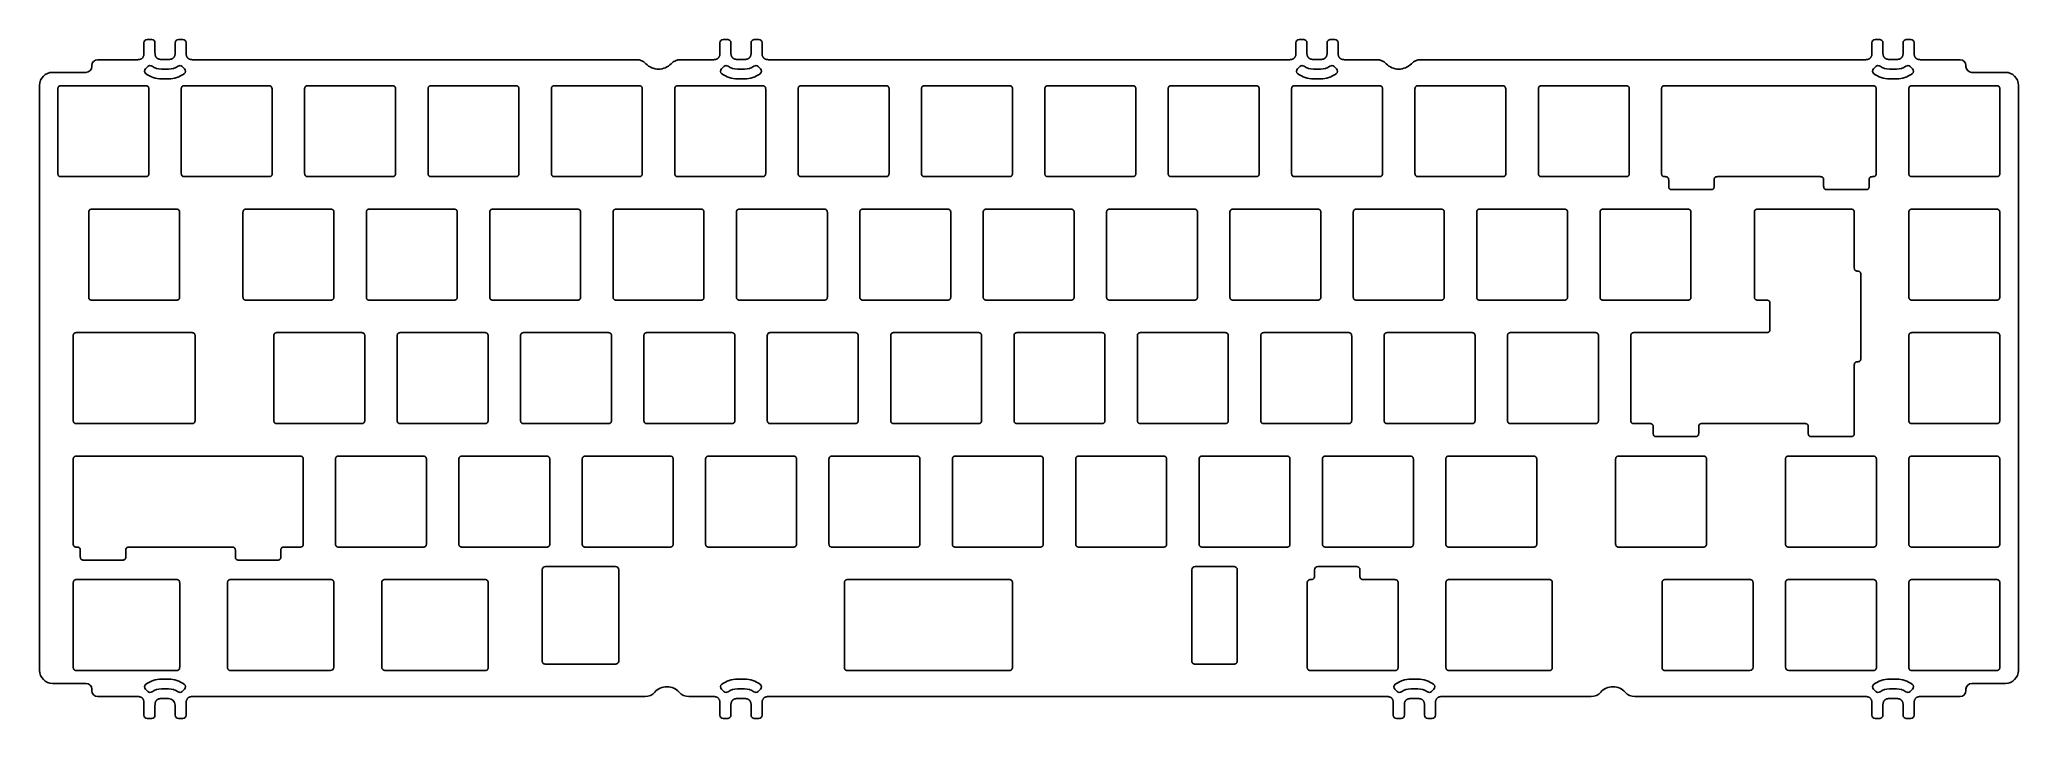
# Model space of a CAD drawing. Header units: millimetres. Extents: x -150 to 155, y -52 to 53.
import ezdxf

# ---------------------------------------------------------------- set-up
doc = ezdxf.new("R2010")
doc.units = ezdxf.units.MM
doc.layers.add('图层 01', color=12, linetype='Continuous')

msp = doc.modelspace()

# ---------------------------------------------------------------- linework, layer by layer
at = {"layer": '图层 01'}
for p, q in [((-133.8, 52.06, 163.59), (-133.8, 50.47, 163.59)), ((-132.6, 52.56, 163.59), (-133.3, 52.56, 163.59)), ((-132.1, 50.51, 163.59), (-132.1, 52.06, 163.59)), ((-129, 52.06, 163.59), (-129, 50.51, 163.59)), ((-127.8, 52.56, 163.59), (-128.5, 52.56, 163.59)), ((-127.3, 50.47, 163.59), (-127.3, 52.06, 163.59)), ((-45.1, 52.06, 163.59), (-45.1, 50.47, 163.59)), ((-43.9, 52.56, 163.59), (-44.6, 52.56, 163.59)), ((-43.4, 50.51, 163.59), (-43.4, 52.06, 163.59)), ((-40.3, 52.06, 163.59), (-40.3, 50.51, 163.59)), ((-39.1, 52.56, 163.59), (-39.8, 52.56, 163.59)), ((-38.6, 50.47, 163.59), (-38.6, 52.06, 163.59)), ((43.61, 52.06, 163.59), (43.61, 50.47, 163.59)), ((44.81, 52.56, 163.59), (44.11, 52.56, 163.59)), ((45.31, 50.51, 163.59), (45.31, 52.06, 163.59)), ((48.41, 52.06, 163.59), (48.41, 50.51, 163.59)), ((49.61, 52.56, 163.59), (48.91, 52.56, 163.59)), ((50.11, 50.47, 163.59), (50.11, 52.06, 163.59)), ((132.32, 52.06, 163.59), (132.32, 50.47, 163.59)), ((133.52, 52.56, 163.59), (132.82, 52.56, 163.59)), ((134.02, 50.51, 163.59), (134.02, 52.06, 163.59)), ((137.12, 52.06, 163.59), (137.12, 50.51, 163.59)), ((138.32, 52.56, 163.59), (137.62, 52.56, 163.59)), ((138.82, 50.47, 163.59), (138.82, 52.06, 163.59)), ((-134.8, 49.47, 163.59), (-140.93, 49.47, 163.59)), ((-130, 49.51, 163.59), (-131.1, 49.51, 163.59)), ((-57.93, 49.47, 163.59), (-126.3, 49.47, 163.59)), ((-46.1, 49.47, 163.59), (-51.16, 49.47, 163.59)), ((-41.3, 49.51, 163.59), (-42.4, 49.51, 163.59)), ((42.61, 49.47, 163.59), (-37.6, 49.47, 163.59)), ((47.41, 49.51, 163.59), (46.31, 49.51, 163.59)), ((56.07, 49.47, 163.59), (51.11, 49.47, 163.59)), ((131.32, 49.47, 163.59), (62.84, 49.47, 163.59)), ((136.12, 49.51, 163.59), (135.02, 49.51, 163.59)), ((145.91, 49.47, 163.59), (139.82, 49.47, 163.59)), ((-142.73, 47.52, 163.59), (-147.88, 47.52, 163.59)), ((-141.83, 48.57, 163.59), (-141.83, 48.42, 163.59)), ((-131.1, 48.01, 163.59), (-130, 48.01, 163.59)), ((-130, 46.51, 163.59), (-131.1, 46.51, 163.59)), ((-42.4, 48.01, 163.59), (-41.3, 48.01, 163.59)), ((-41.3, 46.51, 163.59), (-42.4, 46.51, 163.59)), ((46.31, 48.01, 163.59), (47.41, 48.01, 163.59)), ((47.41, 46.51, 163.59), (46.31, 46.51, 163.59)), ((135.02, 48.01, 163.59), (136.12, 48.01, 163.59)), ((136.12, 46.51, 163.59), (135.02, 46.51, 163.59)), ((146.81, 48.42, 163.59), (146.81, 48.57, 163.59)), ((152.88, 47.52, 163.59), (147.71, 47.52, 163.59)), ((-149.88, 45.52, 163.59), (-149.88, -44.5, 163.59)), ((-114.55, 45.47, 163.59), (-127.55, 45.47, 163.59)), ((-114.05, 31.97, 163.59), (-114.05, 44.97, 163.59)), ((-109.05, 44.97, 163.59), (-109.05, 31.97, 163.59)), ((-95.55, 45.47, 163.59), (-108.55, 45.47, 163.59)), ((75.45, 45.47, 163.59), (62.45, 45.47, 163.59)), ((75.95, 31.97, 163.59), (75.95, 44.97, 163.59)), ((80.95, 44.97, 163.59), (80.95, 31.97, 163.59)), ((94.45, 45.47, 163.59), (81.45, 45.47, 163.59)), ((154.88, -44.5, 163.59), (154.88, 45.52, 163.59)), ((-72.46, -29.03, 163.59), (-72.46, -43.03, 163.59)), ((-60.67, -43.03, 163.59), (-60.67, -29.03, 163.59)), ((27.58, -29.03, 163.59), (27.58, -43.03, 163.59)), ((34.58, -43.05, 163.59), (34.58, -29.03, 163.59)), ((46.47, -29.03, 163.59), (46.47, -30.03, 163.59)), ((53.47, -30.03, 163.59), (53.47, -29.03, 163.59)), ((-104.55, -44.03, 163.59), (-104.55, -31.03, 163.59)), ((-97.18, -31.03, 163.59), (-97.18, -44.03, 163.59)), ((114.01, -44.03, 163.59), (114.01, -31.03, 163.59)), ((119.01, -31.03, 163.59), (119.01, -44.03, 163.59)), ((-120.43, -44.53, 163.59), (-105.05, -44.53, 163.59)), ((-96.68, -44.53, 163.59), (-81.29, -44.53, 163.59)), ((100.51, -44.53, 163.59), (113.51, -44.53, 163.59)), ((119.51, -44.53, 163.59), (132.51, -44.53, 163.59)), ((-147.88, -46.5, 163.59), (-142.73, -46.5, 163.59)), ((-141.83, -47.4, 163.59), (-141.83, -47.63, 163.59)), ((-140.93, -48.53, 163.59), (-134.8, -48.53, 163.59)), ((-130, -45.84, 163.59), (-131.1, -45.84, 163.59)), ((-131.1, -47.34, 163.59), (-130, -47.34, 163.59)), ((-126.3, -48.53, 163.59), (-56.63, -48.53, 163.59)), ((-49.87, -48.53, 163.59), (-46.1, -48.53, 163.59)), ((-41.3, -45.84, 163.59), (-42.4, -45.84, 163.59)), ((-42.4, -47.34, 163.59), (-41.3, -47.34, 163.59)), ((62.41, -45.84, 163.59), (61.31, -45.84, 163.59)), ((61.31, -47.34, 163.59), (62.41, -47.34, 163.59)), ((66.11, -48.53, 163.59), (89.06, -48.53, 163.59)), ((95.82, -48.53, 163.59), (131.32, -48.53, 163.59)), ((136.12, -45.84, 163.59), (135.02, -45.84, 163.59)), ((135.02, -47.34, 163.59), (136.12, -47.34, 163.59)), ((139.82, -48.53, 163.59), (145.91, -48.53, 163.59)), ((146.81, -47.63, 163.59), (146.81, -47.4, 163.59)), ((147.71, -46.5, 163.59), (152.88, -46.5, 163.59)), ((-133.8, -49.53, 163.59), (-133.8, -51.39, 163.59)), ((-132.1, -51.39, 163.59), (-132.1, -49.84, 163.59)), ((-131.1, -48.84, 163.59), (-130, -48.84, 163.59)), ((-129, -49.84, 163.59), (-129, -51.39, 163.59)), ((-127.3, -51.39, 163.59), (-127.3, -49.53, 163.59)), ((-45.1, -49.53, 163.59), (-45.1, -51.39, 163.59)), ((-43.4, -51.39, 163.59), (-43.4, -49.84, 163.59)), ((-42.4, -48.84, 163.59), (-41.3, -48.84, 163.59)), ((-40.3, -49.84, 163.59), (-40.3, -51.39, 163.59)), ((-38.6, -51.39, 163.59), (-38.6, -49.53, 163.59)), ((58.61, -49.53, 163.59), (58.61, -51.39, 163.59)), ((60.31, -51.39, 163.59), (60.31, -49.84, 163.59)), ((61.31, -48.84, 163.59), (62.41, -48.84, 163.59)), ((63.41, -49.84, 163.59), (63.41, -51.39, 163.59)), ((65.11, -51.39, 163.59), (65.11, -49.53, 163.59)), ((132.32, -49.53, 163.59), (132.32, -51.39, 163.59)), ((134.02, -51.39, 163.59), (134.02, -49.84, 163.59)), ((135.02, -48.84, 163.59), (136.12, -48.84, 163.59)), ((137.12, -49.84, 163.59), (137.12, -51.39, 163.59)), ((138.82, -51.39, 163.59), (138.82, -49.53, 163.59)), ((-133.3, -51.89, 163.59), (-132.6, -51.89, 163.59)), ((-128.5, -51.89, 163.59), (-127.8, -51.89, 163.59)), ((-44.6, -51.89, 163.59), (-43.9, -51.89, 163.59)), ((-39.8, -51.89, 163.59), (-39.1, -51.89, 163.59)), ((59.11, -51.89, 163.59), (59.81, -51.89, 163.59)), ((63.91, -51.89, 163.59), (64.61, -51.89, 163.59)), ((132.82, -51.89, 163.59), (133.52, -51.89, 163.59)), ((137.62, -51.89, 163.59), (138.32, -51.89, 163.59))]:
    msp.add_line(p, q, dxfattribs=at)
at = {"layer": '图层 01', "elevation": 163.59, "flags": 128}
for points in [[(-133.55, 48.06), (-133.19, 48.42)], [(-127.91, 48.42), (-127.55, 48.06)], [(-44.85, 48.06), (-44.49, 48.42)], [(43.86, 48.06), (44.22, 48.42)], [(-61.17, -28.53), (-71.96, -28.53)], [(46.97, -28.53), (52.97, -28.53)], [(-44.85, -47.39), (-44.49, -47.75)], [(138.22, -47.75), (138.57, -47.39)]]:
    msp.add_lwpolyline(points, dxfattribs=at)
at = {"layer": '图层 01', "elevation": 163.59}
for points in [[(-39.21, 48.42), (-38.85, 48.06)], [(49.5, 48.42), (49.86, 48.06)], [(132.57, 48.06), (132.93, 48.42)], [(138.22, 48.42), (138.57, 48.06)], [(34.08, -28.53), (28.08, -28.53)], [(-133.55, -47.39), (-133.19, -47.75)], [(-127.91, -47.75), (-127.55, -47.39)], [(-39.21, -47.75), (-38.85, -47.39)], [(58.86, -47.39), (59.22, -47.75)], [(64.5, -47.75), (64.86, -47.39)], [(132.57, -47.39), (132.93, -47.75)]]:
    msp.add_lwpolyline(points, dxfattribs=at)
at = {"layer": '图层 01', "flags": 128}
msp.add_lwpolyline([(57.61, -48.53), (-37.6, -48.53)], dxfattribs=at)
at = {"layer": '图层 01'}
for centre, radius, start, end in [((-133.3, 52.06, 163.59), 0.5, 90, 180.0001), ((-132.6, 52.06, 163.59), 0.5, 0, 90), ((-128.5, 52.06, 163.59), 0.5, 90, 180), ((-127.8, 52.06, 163.59), 0.5, 0.0001, 90), ((-44.6, 52.06, 163.59), 0.5, 90, 180.0001), ((-43.9, 52.06, 163.59), 0.5, 0, 90), ((-39.8, 52.06, 163.59), 0.5, 90, 180), ((-39.1, 52.06, 163.59), 0.5, 0.0001, 90), ((44.11, 52.06, 163.59), 0.5, 90, 180.0001), ((44.81, 52.06, 163.59), 0.5, 0, 90), ((48.91, 52.06, 163.59), 0.5, 90, 180), ((49.61, 52.06, 163.59), 0.5, 0.0001, 90), ((132.82, 52.06, 163.59), 0.5, 90, 180.0001), ((133.52, 52.06, 163.59), 0.5, 0, 90), ((137.62, 52.06, 163.59), 0.5, 90, 180), ((138.32, 52.06, 163.59), 0.5, 0.0001, 90), ((-140.93, 48.57, 163.59), 0.9, 90, 180), ((-57.93, 47.47, 163.59), 2, 43.685, 90), ((-54.55, 50.7, 163.59), 2.68, 223.685, 270), ((-54.55, 50.7, 163.59), 2.68, 270, 316.315), ((-51.16, 47.47, 163.59), 2, 90, 136.315), ((56.07, 47.47, 163.59), 2, 43.685, 90), ((59.45, 50.7, 163.59), 2.68, 223.685, 270), ((59.45, 50.7, 163.59), 2.68, 270, 316.315), ((62.84, 47.47, 163.59), 2, 90, 136.315), ((145.91, 48.57, 163.59), 0.9, 0, 90), ((-147.88, 45.52, 163.59), 2, 90, 180), ((-142.73, 48.42, 163.59), 0.9, 270, 0), ((-133.2, 47.71, 163.59), 0.5, 135, 233.2132), ((-131.1, 50.51, 163.59), 4, 233.2132, 270), ((-132.84, 48.06, 163.59), 0.5, 54.5941, 135), ((-131.1, 50.51, 163.59), 2.5, 234.5941, 270), ((-130, 50.51, 163.59), 2.5, 270, 305.4059), ((-130, 50.51, 163.59), 4, 270, 306.7868), ((-128.26, 48.06, 163.59), 0.5, 45, 125.4059), ((-127.91, 47.71, 163.59), 0.5, 306.7868, 45), ((-44.5, 47.71, 163.59), 0.5, 135, 233.2132), ((-42.4, 50.51, 163.59), 4, 233.2132, 270), ((-44.14, 48.06, 163.59), 0.5, 54.5941, 135), ((-42.4, 50.51, 163.59), 2.5, 234.5941, 270), ((-41.3, 50.51, 163.59), 2.5, 270, 305.4059), ((-41.3, 50.51, 163.59), 4, 270, 306.7868), ((-39.56, 48.06, 163.59), 0.5, 45, 125.4059), ((-39.21, 47.71, 163.59), 0.5, 306.7868, 45), ((44.21, 47.71, 163.59), 0.5, 135, 233.2132), ((46.31, 50.51, 163.59), 4, 233.2132, 270), ((44.57, 48.06, 163.59), 0.5, 54.5941, 135), ((46.31, 50.51, 163.59), 2.5, 234.5941, 270), ((47.41, 50.51, 163.59), 2.5, 270, 305.4059), ((47.41, 50.51, 163.59), 4, 270, 306.7868), ((49.15, 48.06, 163.59), 0.5, 45, 125.4059), ((49.51, 47.71, 163.59), 0.5, 306.7868, 45), ((132.93, 47.71, 163.59), 0.5, 135, 233.2132), ((135.02, 50.51, 163.59), 4, 233.2132, 270), ((133.29, 48.06, 163.59), 0.5, 54.5941, 135), ((135.02, 50.51, 163.59), 2.5, 234.5941, 270), ((136.12, 50.51, 163.59), 2.5, 270, 305.4059), ((136.12, 50.51, 163.59), 4, 270, 306.7868), ((137.86, 48.06, 163.59), 0.5, 45, 125.4059), ((138.22, 47.71, 163.59), 0.5, 306.7868, 45), ((147.71, 48.42, 163.59), 0.9, 180, 270), ((152.88, 45.52, 163.59), 2, 0, 90), ((-114.55, 44.97, 163.59), 0.5, 0, 90), ((-108.55, 44.97, 163.59), 0.5, 90, 180), ((75.45, 44.97, 163.59), 0.5, 0, 90), ((81.45, 44.97, 163.59), 0.5, 90, 180), ((-71.96, -29.03, 163.59), 0.5, 90, 180), ((-61.17, -29.03, 163.59), 0.5, 359.9999, 90), ((28.08, -29.03, 163.59), 0.5, 90, 180), ((34.08, -29.03, 163.59), 0.5, 359.9993, 90), ((46.97, -29.03, 163.59), 0.5, 90, 180.0007), ((52.97, -29.03, 163.59), 0.5, 359.9985, 90), ((-147.88, -44.5, 163.59), 2, 180, 270), ((-105.05, -44.03, 163.59), 0.5, 270, 0), ((-96.68, -44.03, 163.59), 0.5, 180, 270), ((113.51, -44.03, 163.59), 0.5, 270, 0), ((119.51, -44.03, 163.59), 0.5, 180, 270), ((152.88, -44.5, 163.59), 2, 270, 0), ((-142.73, -47.4, 163.59), 0.9, 0, 90), ((-140.93, -47.63, 163.59), 0.9, 180, 270), ((-133.2, -47.04, 163.59), 0.5, 126.7868, 225), ((-131.1, -49.84, 163.59), 4, 90, 126.7868), ((-132.84, -47.39, 163.59), 0.5, 225, 305.4059), ((-131.1, -49.84, 163.59), 2.5, 90, 125.4059), ((-130, -49.84, 163.59), 4, 53.2132, 90), ((-130, -49.84, 163.59), 2.5, 54.5941, 90), ((-128.26, -47.39, 163.59), 0.5, 234.5941, 315), ((-127.91, -47.04, 163.59), 0.5, 315, 53.2132), ((-56.63, -46.53, 163.59), 2, 270, 318.3984), ((-53.25, -49.53, 163.59), 2.52, 90, 138.3984), ((-53.25, -49.53, 163.59), 2.52, 41.6016, 90), ((-49.87, -46.53, 163.59), 2, 221.6016, 270), ((-44.5, -47.04, 163.59), 0.5, 126.7868, 225), ((-42.4, -49.84, 163.59), 4, 90, 126.7868), ((-44.14, -47.39, 163.59), 0.5, 225, 305.4059), ((-42.4, -49.84, 163.59), 2.5, 90, 125.4059), ((-41.3, -49.84, 163.59), 4, 53.2132, 90), ((-41.3, -49.84, 163.59), 2.5, 54.5941, 90), ((-39.56, -47.39, 163.59), 0.5, 234.5941, 315), ((-39.21, -47.04, 163.59), 0.5, 315, 53.2132), ((59.21, -47.04, 163.59), 0.5, 126.7868, 225), ((61.31, -49.84, 163.59), 4, 90, 126.7868), ((59.57, -47.39, 163.59), 0.5, 225, 305.4059), ((61.31, -49.84, 163.59), 2.5, 90, 125.4059), ((62.41, -49.84, 163.59), 4, 53.2132, 90), ((62.41, -49.84, 163.59), 2.5, 54.5941, 90), ((64.15, -47.39, 163.59), 0.5, 234.5941, 315), ((64.51, -47.04, 163.59), 0.5, 315, 53.2132), ((89.06, -46.53, 163.59), 2, 270, 318.3984), ((92.44, -49.53, 163.59), 2.52, 90, 138.3984), ((92.44, -49.53, 163.59), 2.52, 41.6016, 90), ((95.82, -46.53, 163.59), 2, 221.6016, 270), ((132.93, -47.04, 163.59), 0.5, 126.7868, 225), ((135.02, -49.84, 163.59), 4, 90, 126.7868), ((133.29, -47.39, 163.59), 0.5, 225, 305.4059), ((135.02, -49.84, 163.59), 2.5, 90, 125.4059), ((136.12, -49.84, 163.59), 4, 53.2132, 90), ((136.12, -49.84, 163.59), 2.5, 54.5941, 90), ((137.86, -47.39, 163.59), 0.5, 234.5941, 315), ((138.22, -47.04, 163.59), 0.5, 315, 53.2132), ((145.91, -47.63, 163.59), 0.9, 270, 0), ((147.71, -47.4, 163.59), 0.9, 90, 180), ((-133.3, -51.39, 163.59), 0.5, 180, 270), ((-132.6, -51.39, 163.59), 0.5, 270, 0), ((-130, -49.84, 163.59), 1, 0, 90), ((-128.5, -51.39, 163.59), 0.5, 180, 270), ((-127.8, -51.39, 163.59), 0.5, 270, 0), ((-44.6, -51.39, 163.59), 0.5, 180, 270), ((-43.9, -51.39, 163.59), 0.5, 270, 0), ((-39.8, -51.39, 163.59), 0.5, 180, 270), ((-39.1, -51.39, 163.59), 0.5, 270, 0), ((59.11, -51.39, 163.59), 0.5, 180, 270), ((59.81, -51.39, 163.59), 0.5, 270, 0), ((63.91, -51.39, 163.59), 0.5, 180, 270), ((64.61, -51.39, 163.59), 0.5, 270, 0), ((132.82, -51.39, 163.59), 0.5, 180, 270), ((133.52, -51.39, 163.59), 0.5, 270, 0), ((137.62, -51.39, 163.59), 0.5, 180, 270), ((138.32, -51.39, 163.59), 0.5, 270, 0)]:
    msp.add_arc(centre, radius, start, end, dxfattribs=at)
for points in [[(-133.8, 50.47), (-133.8, 49.47), (-134.8, 49.47)], [(-131.1, 49.51), (-132.1, 49.51), (-132.1, 50.51)], [(-129, 50.51), (-129, 49.51), (-130, 49.51)], [(-126.3, 49.47), (-127.3, 49.47), (-127.3, 50.47)], [(-45.1, 50.47), (-45.1, 49.47), (-46.1, 49.47)], [(-42.4, 49.51), (-43.4, 49.51), (-43.4, 50.51)], [(-40.3, 50.51), (-40.3, 49.51), (-41.3, 49.51)], [(-37.6, 49.47), (-38.6, 49.47), (-38.6, 50.47)], [(43.61, 50.47), (43.61, 49.47), (42.61, 49.47)], [(46.31, 49.51), (45.31, 49.51), (45.31, 50.51)], [(48.41, 50.51), (48.41, 49.51), (47.41, 49.51)], [(51.11, 49.47), (50.11, 49.47), (50.11, 50.47)], [(132.32, 50.47), (132.32, 49.47), (131.32, 49.47)], [(135.02, 49.51), (134.02, 49.51), (134.02, 50.51)], [(137.12, 50.51), (137.12, 49.51), (136.12, 49.51)], [(139.82, 49.47), (138.82, 49.47), (138.82, 50.47)], [(-146.55, 45.47), (-147.05, 45.47), (-147.05, 44.97)], [(-147.05, 44.97), (-147.05, 38.47), (-147.05, 31.97)], [(-133.55, 45.47), (-140.05, 45.47), (-146.55, 45.47)], [(-133.05, 44.97), (-133.05, 45.47), (-133.55, 45.47)], [(-133.05, 31.97), (-133.05, 38.47), (-133.05, 44.97)], [(-127.55, 45.47), (-128.05, 45.47), (-128.05, 44.97)], [(-128.05, 44.97), (-128.05, 38.47), (-128.05, 31.97)], [(-95.05, 44.97), (-95.05, 45.47), (-95.55, 45.47)], [(-95.05, 31.97), (-95.05, 38.47), (-95.05, 44.97)], [(-89.55, 45.47), (-90.05, 45.47), (-90.05, 44.97)], [(-90.05, 44.97), (-90.05, 38.47), (-90.05, 31.97)], [(-76.55, 45.47), (-83.05, 45.47), (-89.55, 45.47)], [(-76.05, 44.97), (-76.05, 45.47), (-76.55, 45.47)], [(-76.05, 31.97), (-76.05, 38.47), (-76.05, 44.97)], [(-70.55, 45.47), (-71.05, 45.47), (-71.05, 44.97)], [(-71.05, 44.97), (-71.05, 38.47), (-71.05, 31.97)], [(-57.55, 45.47), (-64.05, 45.47), (-70.55, 45.47)], [(-57.05, 44.97), (-57.05, 45.47), (-57.55, 45.47)], [(-57.05, 31.97), (-57.05, 38.47), (-57.05, 44.97)], [(-51.55, 45.47), (-52.05, 45.47), (-52.05, 44.97)], [(-52.05, 44.97), (-52.05, 38.47), (-52.05, 31.97)], [(-38.55, 45.47), (-45.05, 45.47), (-51.55, 45.47)], [(-38.05, 44.97), (-38.05, 45.47), (-38.55, 45.47)], [(-38.05, 31.97), (-38.05, 38.47), (-38.05, 44.97)], [(-32.55, 45.47), (-33.05, 45.47), (-33.05, 44.97)], [(-33.05, 44.97), (-33.05, 38.47), (-33.05, 31.97)], [(-19.55, 45.47), (-26.05, 45.47), (-32.55, 45.47)], [(-19.05, 44.97), (-19.05, 45.47), (-19.55, 45.47)], [(-19.05, 31.97), (-19.05, 38.47), (-19.05, 44.97)], [(-13.55, 45.47), (-14.05, 45.47), (-14.05, 44.97)], [(-14.05, 44.97), (-14.05, 38.47), (-14.05, 31.97)], [(-0.55, 45.47), (-7.05, 45.47), (-13.55, 45.47)], [(-0.05, 44.97), (-0.05, 45.47), (-0.55, 45.47)], [(-0.05, 31.97), (-0.05, 38.47), (-0.05, 44.97)], [(5.45, 45.47), (4.95, 45.47), (4.95, 44.97)], [(4.95, 44.97), (4.95, 38.47), (4.95, 31.97)], [(18.45, 45.47), (11.95, 45.47), (5.45, 45.47)], [(18.95, 44.97), (18.95, 45.47), (18.45, 45.47)], [(18.95, 31.97), (18.95, 38.47), (18.95, 44.97)], [(24.45, 45.47), (23.95, 45.47), (23.95, 44.97)], [(23.95, 44.97), (23.95, 38.47), (23.95, 31.97)], [(37.45, 45.47), (30.95, 45.47), (24.45, 45.47)], [(37.95, 44.97), (37.95, 45.47), (37.45, 45.47)], [(37.95, 31.97), (37.95, 38.47), (37.95, 44.97)], [(43.45, 45.47), (42.95, 45.47), (42.95, 44.97)], [(42.95, 44.97), (42.95, 38.47), (42.95, 31.97)], [(56.45, 45.47), (49.95, 45.47), (43.45, 45.47)], [(56.95, 44.97), (56.95, 45.47), (56.45, 45.47)], [(56.95, 31.97), (56.95, 38.47), (56.95, 44.97)], [(62.45, 45.47), (61.95, 45.47), (61.95, 44.97)], [(61.95, 44.97), (61.95, 38.47), (61.95, 31.97)], [(94.95, 44.97), (94.95, 45.47), (94.45, 45.47)], [(94.95, 31.97), (94.95, 38.47), (94.95, 44.97)], [(100.43, 45.47), (99.93, 45.47), (99.93, 44.97)], [(99.93, 44.97), (99.93, 38.47), (99.93, 31.97)], [(132.48, 45.47), (116.45, 45.47), (100.43, 45.47)], [(132.98, 44.97), (132.98, 45.47), (132.48, 45.47)], [(132.98, 31.97), (132.98, 38.47), (132.98, 44.97)], [(138.51, 45.47), (138.01, 45.47), (138.01, 44.97)], [(138.01, 44.97), (138.01, 38.47), (138.01, 31.97)], [(151.51, 45.47), (145.01, 45.47), (138.51, 45.47)], [(152.01, 44.97), (152.01, 45.47), (151.51, 45.47)], [(152.01, 31.97), (152.01, 38.47), (152.01, 44.97)], [(-147.05, 31.97), (-147.05, 31.47), (-146.55, 31.47)], [(-146.55, 31.47), (-140.05, 31.47), (-133.55, 31.47)], [(-133.55, 31.47), (-133.05, 31.47), (-133.05, 31.97)], [(-128.05, 31.97), (-128.05, 31.47), (-127.55, 31.47)], [(-127.55, 31.47), (-121.05, 31.47), (-114.55, 31.47)], [(-114.55, 31.47), (-114.05, 31.47), (-114.05, 31.97)], [(-109.05, 31.97), (-109.05, 31.47), (-108.55, 31.47)], [(-108.55, 31.47), (-102.05, 31.47), (-95.55, 31.47)], [(-95.55, 31.47), (-95.05, 31.47), (-95.05, 31.97)], [(-90.05, 31.97), (-90.05, 31.47), (-89.55, 31.47)], [(-89.55, 31.47), (-83.05, 31.47), (-76.55, 31.47)], [(-76.55, 31.47), (-76.05, 31.47), (-76.05, 31.97)], [(-71.05, 31.97), (-71.05, 31.47), (-70.55, 31.47)], [(-70.55, 31.47), (-64.05, 31.47), (-57.55, 31.47)], [(-57.55, 31.47), (-57.05, 31.47), (-57.05, 31.97)], [(-52.05, 31.97), (-52.05, 31.47), (-51.55, 31.47)], [(-51.55, 31.47), (-45.05, 31.47), (-38.55, 31.47)], [(-38.55, 31.47), (-38.05, 31.47), (-38.05, 31.97)], [(-33.05, 31.97), (-33.05, 31.47), (-32.55, 31.47)], [(-32.55, 31.47), (-26.05, 31.47), (-19.55, 31.47)], [(-19.55, 31.47), (-19.05, 31.47), (-19.05, 31.97)], [(-14.05, 31.97), (-14.05, 31.47), (-13.55, 31.47)], [(-13.55, 31.47), (-7.05, 31.47), (-0.55, 31.47)], [(-0.55, 31.47), (-0.05, 31.47), (-0.05, 31.97)], [(4.95, 31.97), (4.95, 31.47), (5.45, 31.47)], [(5.45, 31.47), (11.95, 31.47), (18.45, 31.47)], [(18.45, 31.47), (18.95, 31.47), (18.95, 31.97)], [(23.95, 31.97), (23.95, 31.47), (24.45, 31.47)], [(24.45, 31.47), (30.95, 31.47), (37.45, 31.47)], [(37.45, 31.47), (37.95, 31.47), (37.95, 31.97)], [(42.95, 31.97), (42.95, 31.47), (43.45, 31.47)], [(43.45, 31.47), (49.95, 31.47), (56.45, 31.47)], [(56.45, 31.47), (56.95, 31.47), (56.95, 31.97)], [(61.95, 31.97), (61.95, 31.47), (62.45, 31.47)], [(62.45, 31.47), (68.95, 31.47), (75.45, 31.47)], [(75.45, 31.47), (75.95, 31.47), (75.95, 31.97)], [(80.95, 31.97), (80.95, 31.47), (81.45, 31.47)], [(81.45, 31.47), (87.95, 31.47), (94.45, 31.47)], [(94.45, 31.47), (94.95, 31.47), (94.95, 31.97)], [(99.93, 31.97), (99.93, 31.47), (100.43, 31.47)], [(100.43, 31.47), (100.47, 31.47), (100.52, 31.47)], [(100.52, 31.47), (101.02, 31.47), (101.02, 30.97)], [(101.02, 30.97), (101.02, 30.47), (101.02, 29.97)], [(108.02, 30.97), (108.02, 31.47), (108.52, 31.47)], [(108.02, 29.97), (108.02, 30.47), (108.02, 30.97)], [(108.52, 31.47), (116.45, 31.47), (124.39, 31.47)], [(124.39, 31.47), (124.89, 31.47), (124.89, 30.97)], [(124.89, 30.97), (124.89, 30.47), (124.89, 29.97)], [(131.89, 30.97), (131.89, 31.47), (132.39, 31.47)], [(131.89, 29.97), (131.89, 30.47), (131.89, 30.97)], [(132.39, 31.47), (132.43, 31.47), (132.48, 31.47)], [(132.48, 31.47), (132.98, 31.47), (132.98, 31.97)], [(138.01, 31.97), (138.01, 31.47), (138.51, 31.47)], [(138.51, 31.47), (145.01, 31.47), (151.51, 31.47)], [(151.51, 31.47), (152.01, 31.47), (152.01, 31.97)], [(101.02, 29.97), (101.02, 29.47), (101.52, 29.47)], [(101.52, 29.47), (104.52, 29.47), (107.52, 29.47)], [(107.52, 29.47), (108.02, 29.47), (108.02, 29.97)], [(124.89, 29.97), (124.89, 29.47), (125.39, 29.47)], [(125.39, 29.47), (128.39, 29.47), (131.39, 29.47)], [(131.39, 29.47), (131.89, 29.47), (131.89, 29.97)], [(-141.81, 26.47), (-142.31, 26.47), (-142.31, 25.97)], [(-142.31, 25.97), (-142.31, 19.47), (-142.31, 12.97)], [(-128.81, 26.47), (-135.31, 26.47), (-141.81, 26.47)], [(-128.31, 25.97), (-128.31, 26.47), (-128.81, 26.47)], [(-128.31, 12.97), (-128.31, 19.47), (-128.31, 25.97)], [(-118.05, 26.47), (-118.55, 26.47), (-118.55, 25.97)], [(-118.55, 25.97), (-118.55, 19.47), (-118.55, 12.97)], [(-105.05, 26.47), (-111.55, 26.47), (-118.05, 26.47)], [(-104.55, 25.97), (-104.55, 26.47), (-105.05, 26.47)], [(-104.55, 12.97), (-104.55, 19.47), (-104.55, 25.97)], [(-99.05, 26.47), (-99.55, 26.47), (-99.55, 25.97)], [(-99.55, 25.97), (-99.55, 19.47), (-99.55, 12.97)], [(-86.05, 26.47), (-92.55, 26.47), (-99.05, 26.47)], [(-85.55, 25.97), (-85.55, 26.47), (-86.05, 26.47)], [(-85.55, 12.97), (-85.55, 19.47), (-85.55, 25.97)], [(-80.05, 26.47), (-80.55, 26.47), (-80.55, 25.97)], [(-80.55, 25.97), (-80.55, 19.47), (-80.55, 12.97)], [(-67.05, 26.47), (-73.55, 26.47), (-80.05, 26.47)], [(-66.55, 25.97), (-66.55, 26.47), (-67.05, 26.47)], [(-66.55, 12.97), (-66.55, 19.47), (-66.55, 25.97)], [(-61.05, 26.47), (-61.55, 26.47), (-61.55, 25.97)], [(-61.55, 25.97), (-61.55, 19.47), (-61.55, 12.97)], [(-48.05, 26.47), (-54.55, 26.47), (-61.05, 26.47)], [(-47.55, 25.97), (-47.55, 26.47), (-48.05, 26.47)], [(-47.55, 12.97), (-47.55, 19.47), (-47.55, 25.97)], [(-42.05, 26.47), (-42.55, 26.47), (-42.55, 25.97)], [(-42.55, 25.97), (-42.55, 19.47), (-42.55, 12.97)], [(-29.05, 26.47), (-35.55, 26.47), (-42.05, 26.47)], [(-28.55, 25.97), (-28.55, 26.47), (-29.05, 26.47)], [(-28.55, 12.97), (-28.55, 19.47), (-28.55, 25.97)], [(-23.05, 26.47), (-23.55, 26.47), (-23.55, 25.97)], [(-23.55, 25.97), (-23.55, 19.47), (-23.55, 12.97)], [(-10.05, 26.47), (-16.55, 26.47), (-23.05, 26.47)], [(-9.55, 25.97), (-9.55, 26.47), (-10.05, 26.47)], [(-9.55, 12.97), (-9.55, 19.47), (-9.55, 25.97)], [(-4.05, 26.47), (-4.55, 26.47), (-4.55, 25.97)], [(-4.55, 25.97), (-4.55, 19.47), (-4.55, 12.97)], [(8.95, 26.47), (2.45, 26.47), (-4.05, 26.47)], [(9.45, 25.97), (9.45, 26.47), (8.95, 26.47)], [(9.45, 12.97), (9.45, 19.47), (9.45, 25.97)], [(14.95, 26.47), (14.45, 26.47), (14.45, 25.97)], [(14.45, 25.97), (14.45, 19.47), (14.45, 12.97)], [(27.95, 26.47), (21.45, 26.47), (14.95, 26.47)], [(28.45, 25.97), (28.45, 26.47), (27.95, 26.47)], [(28.45, 12.97), (28.45, 19.47), (28.45, 25.97)], [(33.95, 26.47), (33.45, 26.47), (33.45, 25.97)], [(33.45, 25.97), (33.45, 19.47), (33.45, 12.97)], [(46.95, 26.47), (40.45, 26.47), (33.95, 26.47)], [(47.45, 25.97), (47.45, 26.47), (46.95, 26.47)], [(47.45, 12.97), (47.45, 19.47), (47.45, 25.97)], [(52.95, 26.47), (52.45, 26.47), (52.45, 25.97)], [(52.45, 25.97), (52.45, 19.47), (52.45, 12.97)], [(65.95, 26.47), (59.45, 26.47), (52.95, 26.47)], [(66.45, 25.97), (66.45, 26.47), (65.95, 26.47)], [(66.45, 12.97), (66.45, 19.47), (66.45, 25.97)], [(71.95, 26.47), (71.45, 26.47), (71.45, 25.97)], [(71.45, 25.97), (71.45, 19.47), (71.45, 12.97)], [(84.95, 26.47), (78.45, 26.47), (71.95, 26.47)], [(85.45, 25.97), (85.45, 26.47), (84.95, 26.47)], [(85.45, 12.97), (85.45, 19.47), (85.45, 25.97)], [(90.95, 26.47), (90.45, 26.47), (90.45, 25.97)], [(90.45, 25.97), (90.45, 19.47), (90.45, 12.97)], [(103.95, 26.47), (97.45, 26.47), (90.95, 26.47)], [(104.45, 25.97), (104.45, 26.47), (103.95, 26.47)], [(104.45, 12.97), (104.45, 19.47), (104.45, 25.97)], [(114.73, 26.47), (114.23, 26.47), (114.23, 25.97)], [(114.23, 25.97), (114.23, 19.47), (114.23, 12.97)], [(129.11, 26.47), (121.92, 26.47), (114.73, 26.47)], [(129.61, 25.97), (129.61, 26.47), (129.11, 26.47)], [(129.61, 17.44), (129.61, 21.7), (129.61, 25.97)], [(138.51, 26.47), (138.01, 26.47), (138.01, 25.97)], [(138.01, 25.97), (138.01, 19.47), (138.01, 12.97)], [(151.51, 26.47), (145.01, 26.47), (138.51, 26.47)], [(152.01, 25.97), (152.01, 26.47), (151.51, 26.47)], [(152.01, 12.97), (152.01, 19.47), (152.01, 25.97)], [(130.11, 16.94), (129.61, 16.94), (129.61, 17.44)], [(130.61, 16.44), (130.61, 16.94), (130.11, 16.94)], [(130.61, 3.49), (130.61, 9.97), (130.61, 16.44)], [(-142.31, 12.97), (-142.31, 12.47), (-141.81, 12.47)], [(-141.81, 12.47), (-135.31, 12.47), (-128.81, 12.47)], [(-128.81, 12.47), (-128.31, 12.47), (-128.31, 12.97)], [(-118.55, 12.97), (-118.55, 12.47), (-118.05, 12.47)], [(-118.05, 12.47), (-111.55, 12.47), (-105.05, 12.47)], [(-105.05, 12.47), (-104.55, 12.47), (-104.55, 12.97)], [(-99.55, 12.97), (-99.55, 12.47), (-99.05, 12.47)], [(-99.05, 12.47), (-92.55, 12.47), (-86.05, 12.47)], [(-86.05, 12.47), (-85.55, 12.47), (-85.55, 12.97)], [(-80.55, 12.97), (-80.55, 12.47), (-80.05, 12.47)], [(-80.05, 12.47), (-73.55, 12.47), (-67.05, 12.47)], [(-67.05, 12.47), (-66.55, 12.47), (-66.55, 12.97)], [(-61.55, 12.97), (-61.55, 12.47), (-61.05, 12.47)], [(-61.05, 12.47), (-54.55, 12.47), (-48.05, 12.47)], [(-48.05, 12.47), (-47.55, 12.47), (-47.55, 12.97)], [(-42.55, 12.97), (-42.55, 12.47), (-42.05, 12.47)], [(-42.05, 12.47), (-35.55, 12.47), (-29.05, 12.47)], [(-29.05, 12.47), (-28.55, 12.47), (-28.55, 12.97)], [(-23.55, 12.97), (-23.55, 12.47), (-23.05, 12.47)], [(-23.05, 12.47), (-16.55, 12.47), (-10.05, 12.47)], [(-10.05, 12.47), (-9.55, 12.47), (-9.55, 12.97)], [(-4.55, 12.97), (-4.55, 12.47), (-4.05, 12.47)], [(-4.05, 12.47), (2.45, 12.47), (8.95, 12.47)], [(8.95, 12.47), (9.45, 12.47), (9.45, 12.97)], [(14.45, 12.97), (14.45, 12.47), (14.95, 12.47)], [(14.95, 12.47), (21.45, 12.47), (27.95, 12.47)], [(27.95, 12.47), (28.45, 12.47), (28.45, 12.97)], [(33.45, 12.97), (33.45, 12.47), (33.95, 12.47)], [(33.95, 12.47), (40.45, 12.47), (46.95, 12.47)], [(46.95, 12.47), (47.45, 12.47), (47.45, 12.97)], [(52.45, 12.97), (52.45, 12.47), (52.95, 12.47)], [(52.95, 12.47), (59.45, 12.47), (65.95, 12.47)], [(65.95, 12.47), (66.45, 12.47), (66.45, 12.97)], [(71.45, 12.97), (71.45, 12.47), (71.95, 12.47)], [(71.95, 12.47), (78.45, 12.47), (84.95, 12.47)], [(84.95, 12.47), (85.45, 12.47), (85.45, 12.97)], [(90.45, 12.97), (90.45, 12.47), (90.95, 12.47)], [(90.95, 12.47), (97.45, 12.47), (103.95, 12.47)], [(103.95, 12.47), (104.45, 12.47), (104.45, 12.97)], [(114.23, 12.97), (114.23, 12.47), (114.73, 12.47)], [(114.73, 12.47), (115.42, 12.47), (116.11, 12.47)], [(116.11, 12.47), (116.61, 12.47), (116.61, 11.97)], [(138.01, 12.97), (138.01, 12.47), (138.51, 12.47)], [(138.51, 12.47), (145.01, 12.47), (151.51, 12.47)], [(151.51, 12.47), (152.01, 12.47), (152.01, 12.97)], [(116.61, 11.97), (116.61, 9.97), (116.61, 7.97)], [(-144.19, 7.47), (-144.69, 7.47), (-144.69, 6.97)], [(-144.69, 6.97), (-144.69, 0.47), (-144.69, -6.03)], [(-126.43, 7.47), (-135.31, 7.47), (-144.19, 7.47)], [(-125.93, 6.97), (-125.93, 7.47), (-126.43, 7.47)], [(-125.93, -6.03), (-125.93, 0.47), (-125.93, 6.97)], [(-113.3, 7.47), (-113.8, 7.47), (-113.8, 6.97)], [(-113.8, 6.97), (-113.8, 0.47), (-113.8, -6.03)], [(-100.3, 7.47), (-106.8, 7.47), (-113.3, 7.47)], [(-99.8, 6.97), (-99.8, 7.47), (-100.3, 7.47)], [(-99.8, -6.03), (-99.8, 0.47), (-99.8, 6.97)], [(-94.3, 7.47), (-94.8, 7.47), (-94.8, 6.97)], [(-94.8, 6.97), (-94.8, 0.47), (-94.8, -6.03)], [(-81.3, 7.47), (-87.8, 7.47), (-94.3, 7.47)], [(-80.8, 6.97), (-80.8, 7.47), (-81.3, 7.47)], [(-80.8, -6.03), (-80.8, 0.47), (-80.8, 6.97)], [(-75.3, 7.47), (-75.8, 7.47), (-75.8, 6.97)], [(-75.8, 6.97), (-75.8, 0.47), (-75.8, -6.03)], [(-62.3, 7.47), (-68.8, 7.47), (-75.3, 7.47)], [(-61.8, 6.97), (-61.8, 7.47), (-62.3, 7.47)], [(-61.8, -6.03), (-61.8, 0.47), (-61.8, 6.97)], [(-56.3, 7.47), (-56.8, 7.47), (-56.8, 6.97)], [(-56.8, 6.97), (-56.8, 0.47), (-56.8, -6.03)], [(-43.3, 7.47), (-49.8, 7.47), (-56.3, 7.47)], [(-42.8, 6.97), (-42.8, 7.47), (-43.3, 7.47)], [(-42.8, -6.03), (-42.8, 0.47), (-42.8, 6.97)], [(-37.3, 7.47), (-37.8, 7.47), (-37.8, 6.97)], [(-37.8, 6.97), (-37.8, 0.47), (-37.8, -6.03)], [(-24.3, 7.47), (-30.8, 7.47), (-37.3, 7.47)], [(-23.8, 6.97), (-23.8, 7.47), (-24.3, 7.47)], [(-23.8, -6.03), (-23.8, 0.47), (-23.8, 6.97)], [(-18.3, 7.47), (-18.8, 7.47), (-18.8, 6.97)], [(-18.8, 6.97), (-18.8, 0.47), (-18.8, -6.03)], [(-5.3, 7.47), (-11.8, 7.47), (-18.3, 7.47)], [(-4.8, 6.97), (-4.8, 7.47), (-5.3, 7.47)], [(-4.8, -6.03), (-4.8, 0.47), (-4.8, 6.97)], [(0.7, 7.47), (0.2, 7.47), (0.2, 6.97)], [(0.2, 6.97), (0.2, 0.47), (0.2, -6.03)], [(13.7, 7.47), (7.2, 7.47), (0.7, 7.47)], [(14.2, 6.97), (14.2, 7.47), (13.7, 7.47)], [(14.2, -6.03), (14.2, 0.47), (14.2, 6.97)], [(19.7, 7.47), (19.2, 7.47), (19.2, 6.97)], [(19.2, 6.97), (19.2, 0.47), (19.2, -6.03)], [(32.7, 7.47), (26.2, 7.47), (19.7, 7.47)], [(33.2, 6.97), (33.2, 7.47), (32.7, 7.47)], [(33.2, -6.03), (33.2, 0.47), (33.2, 6.97)], [(38.7, 7.47), (38.2, 7.47), (38.2, 6.97)], [(38.2, 6.97), (38.2, 0.47), (38.2, -6.03)], [(51.7, 7.47), (45.2, 7.47), (38.7, 7.47)], [(52.2, 6.97), (52.2, 7.47), (51.7, 7.47)], [(52.2, -6.03), (52.2, 0.47), (52.2, 6.97)], [(57.7, 7.47), (57.2, 7.47), (57.2, 6.97)], [(57.2, 6.97), (57.2, 0.47), (57.2, -6.03)], [(70.7, 7.47), (64.2, 7.47), (57.7, 7.47)], [(71.2, 6.97), (71.2, 7.47), (70.7, 7.47)], [(71.2, -6.03), (71.2, 0.47), (71.2, 6.97)], [(76.7, 7.47), (76.2, 7.47), (76.2, 6.97)], [(76.2, 6.97), (76.2, 0.47), (76.2, -6.03)], [(89.7, 7.47), (83.2, 7.47), (76.7, 7.47)], [(90.2, 6.97), (90.2, 7.47), (89.7, 7.47)], [(90.2, -6.03), (90.2, 0.47), (90.2, 6.97)], [(95.68, 7.47), (95.18, 7.47), (95.18, 6.97)], [(95.18, 6.97), (95.18, 0.47), (95.18, -6.03)], [(116.11, 7.47), (105.89, 7.47), (95.68, 7.47)], [(116.61, 7.97), (116.61, 7.47), (116.11, 7.47)], [(138.51, 7.47), (138.01, 7.47), (138.01, 6.97)], [(138.01, 6.97), (138.01, 0.47), (138.01, -6.03)], [(151.51, 7.47), (145.01, 7.47), (138.51, 7.47)], [(152.01, 6.97), (152.01, 7.47), (151.51, 7.47)], [(152.01, -6.03), (152.01, 0.47), (152.01, 6.97)], [(130.11, 2.99), (130.61, 2.99), (130.61, 3.49)], [(129.61, 2.49), (129.61, 2.99), (130.11, 2.99)], [(129.61, -8.03), (129.61, -2.77), (129.61, 2.49)], [(-144.69, -6.03), (-144.69, -6.53), (-144.19, -6.53)], [(-126.43, -6.53), (-125.93, -6.53), (-125.93, -6.03)], [(-113.8, -6.03), (-113.8, -6.53), (-113.3, -6.53)], [(-100.3, -6.53), (-99.8, -6.53), (-99.8, -6.03)], [(-94.8, -6.03), (-94.8, -6.53), (-94.3, -6.53)], [(-81.3, -6.53), (-80.8, -6.53), (-80.8, -6.03)], [(-75.8, -6.03), (-75.8, -6.53), (-75.3, -6.53)], [(-62.3, -6.53), (-61.8, -6.53), (-61.8, -6.03)], [(-56.8, -6.03), (-56.8, -6.53), (-56.3, -6.53)], [(-43.3, -6.53), (-42.8, -6.53), (-42.8, -6.03)], [(-37.8, -6.03), (-37.8, -6.53), (-37.3, -6.53)], [(-24.3, -6.53), (-23.8, -6.53), (-23.8, -6.03)], [(-18.8, -6.03), (-18.8, -6.53), (-18.3, -6.53)], [(-5.3, -6.53), (-4.8, -6.53), (-4.8, -6.03)], [(0.2, -6.03), (0.2, -6.53), (0.7, -6.53)], [(13.7, -6.53), (14.2, -6.53), (14.2, -6.03)], [(19.2, -6.03), (19.2, -6.53), (19.7, -6.53)], [(32.7, -6.53), (33.2, -6.53), (33.2, -6.03)], [(38.2, -6.03), (38.2, -6.53), (38.7, -6.53)], [(51.7, -6.53), (52.2, -6.53), (52.2, -6.03)], [(57.2, -6.03), (57.2, -6.53), (57.7, -6.53)], [(70.7, -6.53), (71.2, -6.53), (71.2, -6.03)], [(76.2, -6.03), (76.2, -6.53), (76.7, -6.53)], [(89.7, -6.53), (90.2, -6.53), (90.2, -6.03)], [(95.18, -6.03), (95.18, -6.53), (95.68, -6.53)], [(138.01, -6.03), (138.01, -6.53), (138.51, -6.53)], [(151.51, -6.53), (152.01, -6.53), (152.01, -6.03)], [(-144.19, -6.53), (-135.31, -6.53), (-126.43, -6.53)], [(-113.3, -6.53), (-106.8, -6.53), (-100.3, -6.53)], [(-94.3, -6.53), (-87.8, -6.53), (-81.3, -6.53)], [(-75.3, -6.53), (-68.8, -6.53), (-62.3, -6.53)], [(-56.3, -6.53), (-49.8, -6.53), (-43.3, -6.53)], [(-37.3, -6.53), (-30.8, -6.53), (-24.3, -6.53)], [(-18.3, -6.53), (-11.8, -6.53), (-5.3, -6.53)], [(0.7, -6.53), (7.2, -6.53), (13.7, -6.53)], [(19.7, -6.53), (26.2, -6.53), (32.7, -6.53)], [(38.7, -6.53), (45.2, -6.53), (51.7, -6.53)], [(57.7, -6.53), (64.2, -6.53), (70.7, -6.53)], [(76.7, -6.53), (83.2, -6.53), (89.7, -6.53)], [(95.68, -6.53), (96.91, -6.53), (98.14, -6.53)], [(98.14, -6.53), (98.64, -6.53), (98.64, -7.03)], [(98.64, -7.03), (98.64, -7.53), (98.64, -8.03)], [(98.64, -8.03), (98.64, -8.53), (99.14, -8.53)], [(99.14, -8.53), (102.14, -8.53), (105.14, -8.53)], [(105.14, -8.53), (105.64, -8.53), (105.64, -8.03)], [(105.64, -7.03), (105.64, -6.53), (106.14, -6.53)], [(105.64, -8.03), (105.64, -7.53), (105.64, -7.03)], [(106.14, -6.53), (114.08, -6.53), (122.02, -6.53)], [(122.02, -6.53), (122.52, -6.53), (122.52, -7.03)], [(122.52, -7.03), (122.52, -7.53), (122.52, -8.03)], [(122.52, -8.03), (122.52, -8.53), (123.02, -8.53)], [(123.02, -8.53), (126.06, -8.53), (129.11, -8.53)], [(129.11, -8.53), (129.61, -8.53), (129.61, -8.03)], [(138.51, -6.53), (145.01, -6.53), (151.51, -6.53)], [(-144.19, -11.53), (-144.69, -11.53), (-144.69, -12.03)], [(-144.69, -12.03), (-144.69, -18.53), (-144.69, -25.03)], [(-109.76, -11.53), (-126.97, -11.53), (-144.19, -11.53)], [(-109.26, -12.03), (-109.26, -11.53), (-109.76, -11.53)], [(-109.26, -25.03), (-109.26, -18.53), (-109.26, -12.03)], [(-103.8, -11.53), (-104.3, -11.53), (-104.3, -12.03)], [(-104.3, -12.03), (-104.3, -18.53), (-104.3, -25.03)], [(-90.8, -11.53), (-97.3, -11.53), (-103.8, -11.53)], [(-90.3, -12.03), (-90.3, -11.53), (-90.8, -11.53)], [(-90.3, -25.03), (-90.3, -18.53), (-90.3, -12.03)], [(-84.8, -11.53), (-85.3, -11.53), (-85.3, -12.03)], [(-85.3, -12.03), (-85.3, -18.53), (-85.3, -25.03)], [(-71.8, -11.53), (-78.3, -11.53), (-84.8, -11.53)], [(-71.3, -12.03), (-71.3, -11.53), (-71.8, -11.53)], [(-71.3, -25.03), (-71.3, -18.53), (-71.3, -12.03)], [(-65.8, -11.53), (-66.3, -11.53), (-66.3, -12.03)], [(-66.3, -12.03), (-66.3, -18.53), (-66.3, -25.03)], [(-52.8, -11.53), (-59.3, -11.53), (-65.8, -11.53)], [(-52.3, -12.03), (-52.3, -11.53), (-52.8, -11.53)], [(-52.3, -25.03), (-52.3, -18.53), (-52.3, -12.03)], [(-46.8, -11.53), (-47.3, -11.53), (-47.3, -12.03)], [(-47.3, -12.03), (-47.3, -18.53), (-47.3, -25.03)], [(-33.8, -11.53), (-40.3, -11.53), (-46.8, -11.53)], [(-33.3, -12.03), (-33.3, -11.53), (-33.8, -11.53)], [(-33.3, -25.03), (-33.3, -18.53), (-33.3, -12.03)], [(-27.8, -11.53), (-28.3, -11.53), (-28.3, -12.03)], [(-28.3, -12.03), (-28.3, -18.53), (-28.3, -25.03)], [(-14.8, -11.53), (-21.3, -11.53), (-27.8, -11.53)], [(-14.3, -12.03), (-14.3, -11.53), (-14.8, -11.53)], [(-14.3, -25.03), (-14.3, -18.53), (-14.3, -12.03)], [(-8.8, -11.53), (-9.3, -11.53), (-9.3, -12.03)], [(-9.3, -12.03), (-9.3, -18.53), (-9.3, -25.03)], [(4.2, -11.53), (-2.3, -11.53), (-8.8, -11.53)], [(4.7, -12.03), (4.7, -11.53), (4.2, -11.53)], [(4.7, -25.03), (4.7, -18.53), (4.7, -12.03)], [(10.2, -11.53), (9.7, -11.53), (9.7, -12.03)], [(9.7, -12.03), (9.7, -18.53), (9.7, -25.03)], [(23.2, -11.53), (16.7, -11.53), (10.2, -11.53)], [(23.7, -12.03), (23.7, -11.53), (23.2, -11.53)], [(23.7, -25.03), (23.7, -18.53), (23.7, -12.03)], [(29.2, -11.53), (28.7, -11.53), (28.7, -12.03)], [(28.7, -12.03), (28.7, -18.53), (28.7, -25.03)], [(42.2, -11.53), (35.7, -11.53), (29.2, -11.53)], [(42.7, -12.03), (42.7, -11.53), (42.2, -11.53)], [(42.7, -25.03), (42.7, -18.53), (42.7, -12.03)], [(48.2, -11.53), (47.7, -11.53), (47.7, -12.03)], [(47.7, -12.03), (47.7, -18.53), (47.7, -25.03)], [(61.2, -11.53), (54.7, -11.53), (48.2, -11.53)], [(61.7, -12.03), (61.7, -11.53), (61.2, -11.53)], [(61.7, -25.03), (61.7, -18.53), (61.7, -12.03)], [(67.2, -11.53), (66.7, -11.53), (66.7, -12.03)], [(66.7, -12.03), (66.7, -18.53), (66.7, -25.03)], [(80.2, -11.53), (73.7, -11.53), (67.2, -11.53)], [(80.7, -12.03), (80.7, -11.53), (80.2, -11.53)], [(80.7, -25.03), (80.7, -18.53), (80.7, -12.03)], [(93.35, -11.53), (92.85, -11.53), (92.85, -12.03)], [(92.85, -12.03), (92.85, -18.53), (92.85, -25.03)], [(106.35, -11.53), (99.85, -11.53), (93.35, -11.53)], [(106.85, -12.03), (106.85, -11.53), (106.35, -11.53)], [(106.85, -25.03), (106.85, -18.53), (106.85, -12.03)], [(119.51, -11.53), (119.01, -11.53), (119.01, -12.03)], [(119.01, -12.03), (119.01, -18.53), (119.01, -25.03)], [(132.51, -11.53), (126.01, -11.53), (119.51, -11.53)], [(133.01, -12.03), (133.01, -11.53), (132.51, -11.53)], [(133.01, -25.03), (133.01, -18.53), (133.01, -12.03)], [(138.51, -11.53), (138.01, -11.53), (138.01, -12.03)], [(138.01, -12.03), (138.01, -18.53), (138.01, -25.03)], [(151.51, -11.53), (145.01, -11.53), (138.51, -11.53)], [(152.01, -12.03), (152.01, -11.53), (151.51, -11.53)], [(152.01, -25.03), (152.01, -18.53), (152.01, -12.03)], [(-144.69, -25.03), (-144.69, -25.53), (-144.19, -25.53)], [(-144.19, -25.53), (-144.14, -25.53), (-144.1, -25.53)], [(-144.1, -25.53), (-143.6, -25.53), (-143.6, -26.03)], [(-143.6, -26.03), (-143.6, -26.53), (-143.6, -27.03)], [(-143.6, -27.03), (-143.6, -27.53), (-143.1, -27.53)], [(-137.1, -27.53), (-136.6, -27.53), (-136.6, -27.03)], [(-136.6, -26.03), (-136.6, -25.53), (-136.1, -25.53)], [(-136.6, -27.03), (-136.6, -26.53), (-136.6, -26.03)], [(-136.1, -25.53), (-128.16, -25.53), (-120.22, -25.53)], [(-120.22, -25.53), (-119.72, -25.53), (-119.72, -26.03)], [(-119.72, -26.03), (-119.72, -26.53), (-119.72, -27.03)], [(-119.72, -27.03), (-119.72, -27.53), (-119.22, -27.53)], [(-113.22, -27.53), (-112.72, -27.53), (-112.72, -27.03)], [(-112.72, -26.03), (-112.72, -25.53), (-112.22, -25.53)], [(-112.72, -27.03), (-112.72, -26.53), (-112.72, -26.03)], [(-112.22, -25.53), (-110.99, -25.53), (-109.76, -25.53)], [(-109.76, -25.53), (-109.26, -25.53), (-109.26, -25.03)], [(-104.3, -25.03), (-104.3, -25.53), (-103.8, -25.53)], [(-103.8, -25.53), (-97.3, -25.53), (-90.8, -25.53)], [(-90.8, -25.53), (-90.3, -25.53), (-90.3, -25.03)], [(-85.3, -25.03), (-85.3, -25.53), (-84.8, -25.53)], [(-84.8, -25.53), (-78.3, -25.53), (-71.8, -25.53)], [(-71.8, -25.53), (-71.3, -25.53), (-71.3, -25.03)], [(-66.3, -25.03), (-66.3, -25.53), (-65.8, -25.53)], [(-65.8, -25.53), (-59.3, -25.53), (-52.8, -25.53)], [(-52.8, -25.53), (-52.3, -25.53), (-52.3, -25.03)], [(-47.3, -25.03), (-47.3, -25.53), (-46.8, -25.53)], [(-46.8, -25.53), (-40.3, -25.53), (-33.8, -25.53)], [(-33.8, -25.53), (-33.3, -25.53), (-33.3, -25.03)], [(-28.3, -25.03), (-28.3, -25.53), (-27.8, -25.53)], [(-27.8, -25.53), (-21.3, -25.53), (-14.8, -25.53)], [(-14.8, -25.53), (-14.3, -25.53), (-14.3, -25.03)], [(-9.3, -25.03), (-9.3, -25.53), (-8.8, -25.53)], [(-8.8, -25.53), (-2.3, -25.53), (4.2, -25.53)], [(4.2, -25.53), (4.7, -25.53), (4.7, -25.03)], [(9.7, -25.03), (9.7, -25.53), (10.2, -25.53)], [(10.2, -25.53), (16.7, -25.53), (23.2, -25.53)], [(23.2, -25.53), (23.7, -25.53), (23.7, -25.03)], [(28.7, -25.03), (28.7, -25.53), (29.2, -25.53)], [(29.2, -25.53), (35.7, -25.53), (42.2, -25.53)], [(42.2, -25.53), (42.7, -25.53), (42.7, -25.03)], [(47.7, -25.03), (47.7, -25.53), (48.2, -25.53)], [(48.2, -25.53), (54.7, -25.53), (61.2, -25.53)], [(61.2, -25.53), (61.7, -25.53), (61.7, -25.03)], [(66.7, -25.03), (66.7, -25.53), (67.2, -25.53)], [(67.2, -25.53), (73.7, -25.53), (80.2, -25.53)], [(80.2, -25.53), (80.7, -25.53), (80.7, -25.03)], [(92.85, -25.03), (92.85, -25.53), (93.35, -25.53)], [(93.35, -25.53), (99.85, -25.53), (106.35, -25.53)], [(106.35, -25.53), (106.85, -25.53), (106.85, -25.03)], [(119.01, -25.03), (119.01, -25.53), (119.51, -25.53)], [(119.51, -25.53), (126.01, -25.53), (132.51, -25.53)], [(132.51, -25.53), (133.01, -25.53), (133.01, -25.03)], [(138.01, -25.03), (138.01, -25.53), (138.51, -25.53)], [(138.51, -25.53), (145.01, -25.53), (151.51, -25.53)], [(151.51, -25.53), (152.01, -25.53), (152.01, -25.03)], [(-143.1, -27.53), (-140.1, -27.53), (-137.1, -27.53)], [(-119.22, -27.53), (-116.22, -27.53), (-113.22, -27.53)], [(46.47, -30.03), (46.47, -30.53), (45.97, -30.53)], [(53.97, -30.53), (53.47, -30.53), (53.47, -30.03)], [(-144.18, -30.53), (-144.68, -30.53), (-144.68, -31.03)], [(-144.68, -31.03), (-144.68, -37.53), (-144.68, -44.03)], [(-128.8, -30.53), (-136.49, -30.53), (-144.18, -30.53)], [(-128.3, -31.03), (-128.3, -30.53), (-128.8, -30.53)], [(-128.3, -44.03), (-128.3, -37.53), (-128.3, -31.03)], [(-120.43, -30.53), (-120.93, -30.53), (-120.93, -31.03)], [(-120.93, -31.03), (-120.93, -37.53), (-120.93, -44.03)], [(-105.05, -30.53), (-112.74, -30.53), (-120.43, -30.53)], [(-104.55, -31.03), (-104.55, -30.53), (-105.05, -30.53)], [(-96.68, -30.53), (-97.18, -30.53), (-97.18, -31.03)], [(-81.29, -30.53), (-88.98, -30.53), (-96.68, -30.53)], [(-80.79, -31.03), (-80.79, -30.53), (-81.29, -30.53)], [(-80.79, -44.03), (-80.79, -37.53), (-80.79, -31.03)], [(-25.42, -30.53), (-25.92, -30.53), (-25.92, -31.03)], [(-25.92, -31.03), (-25.92, -37.53), (-25.92, -44.03)], [(-0.55, -30.53), (-12.98, -30.53), (-25.42, -30.53)], [(-0.05, -31.03), (-0.05, -30.53), (-0.55, -30.53)], [(-0.05, -44.03), (-0.05, -37.53), (-0.05, -31.03)], [(45.35, -31.04), (45.35, -37.54), (45.35, -44.03)], [(45.97, -30.53), (45.91, -30.53), (45.85, -30.53)], [(58.85, -30.54), (56.41, -30.54), (53.97, -30.53)], [(59.35, -31.04), (59.35, -30.54), (58.85, -30.54)], [(59.35, -44.03), (59.35, -37.54), (59.35, -31.04)], [(67.22, -30.53), (66.72, -30.53), (66.72, -31.03)], [(66.72, -31.03), (66.72, -37.53), (66.72, -44.03)], [(82.6, -30.53), (74.91, -30.53), (67.22, -30.53)], [(83.1, -31.03), (83.1, -30.53), (82.6, -30.53)], [(83.1, -44.03), (83.1, -37.53), (83.1, -31.03)], [(100.51, -30.53), (100.01, -30.53), (100.01, -31.03)], [(100.01, -31.03), (100.01, -37.53), (100.01, -44.03)], [(113.51, -30.53), (107.01, -30.53), (100.51, -30.53)], [(114.01, -31.03), (114.01, -30.53), (113.51, -30.53)], [(119.51, -30.53), (119.01, -30.53), (119.01, -31.03)], [(132.51, -30.53), (126.01, -30.53), (119.51, -30.53)], [(133.01, -31.03), (133.01, -30.53), (132.51, -30.53)], [(133.01, -44.03), (133.01, -37.53), (133.01, -31.03)], [(138.51, -30.53), (138.01, -30.53), (138.01, -31.03)], [(138.01, -31.03), (138.01, -37.53), (138.01, -44.03)], [(151.51, -30.53), (145.01, -30.53), (138.51, -30.53)], [(152.01, -31.03), (152.01, -30.53), (151.51, -30.53)], [(152.01, -44.03), (152.01, -37.53), (152.01, -31.03)], [(-144.68, -44.03), (-144.68, -44.53), (-144.18, -44.53)], [(-144.18, -44.53), (-136.49, -44.53), (-128.8, -44.53)], [(-128.8, -44.53), (-128.3, -44.53), (-128.3, -44.03)], [(-120.93, -44.03), (-120.93, -44.53), (-120.43, -44.53)], [(-81.29, -44.53), (-80.79, -44.53), (-80.79, -44.03)], [(-72.46, -43.03), (-72.46, -43.53), (-71.96, -43.53)], [(-71.96, -43.53), (-66.57, -43.53), (-61.17, -43.53)], [(-25.92, -44.03), (-25.92, -44.53), (-25.42, -44.53)], [(-25.42, -44.53), (-12.98, -44.53), (-0.55, -44.53)], [(27.58, -43.03), (27.58, -43.53), (28.08, -43.53)], [(28.08, -43.53), (31.08, -43.53), (34.08, -43.53)], [(34.08, -43.53), (34.56, -43.53), (34.58, -43.05)], [(45.85, -44.53), (52.35, -44.53), (58.85, -44.53)], [(58.85, -44.53), (59.35, -44.53), (59.35, -44.03)], [(66.72, -44.03), (66.72, -44.53), (67.22, -44.53)], [(67.22, -44.53), (74.91, -44.53), (82.6, -44.53)], [(82.6, -44.53), (83.1, -44.53), (83.1, -44.03)], [(100.01, -44.03), (100.01, -44.53), (100.51, -44.53)], [(132.51, -44.53), (133.01, -44.53), (133.01, -44.03)], [(138.01, -44.03), (138.01, -44.53), (138.51, -44.53)], [(138.51, -44.53), (145.01, -44.53), (151.51, -44.53)], [(151.51, -44.53), (152.01, -44.53), (152.01, -44.03)], [(-134.8, -48.53), (-133.8, -48.53), (-133.8, -49.53)], [(-127.3, -49.53), (-127.3, -48.53), (-126.3, -48.53)], [(-46.1, -48.53), (-45.1, -48.53), (-45.1, -49.53)], [(-38.6, -49.53), (-38.6, -48.53), (-37.6, -48.53)], [(57.61, -48.53), (58.61, -48.53), (58.61, -49.53)], [(65.11, -49.53), (65.11, -48.53), (66.11, -48.53)], [(131.32, -48.53), (132.32, -48.53), (132.32, -49.53)], [(138.82, -49.53), (138.82, -48.53), (139.82, -48.53)], [(-132.1, -49.84), (-132.1, -48.84), (-131.1, -48.84)], [(-43.4, -49.84), (-43.4, -48.84), (-42.4, -48.84)], [(-41.3, -48.84), (-40.3, -48.84), (-40.3, -49.84)], [(60.31, -49.84), (60.31, -48.84), (61.31, -48.84)], [(62.41, -48.84), (63.41, -48.84), (63.41, -49.84)], [(134.02, -49.84), (134.02, -48.84), (135.02, -48.84)], [(136.12, -48.84), (137.12, -48.84), (137.12, -49.84)]]:
    msp.add_open_spline(points, degree=2, dxfattribs=at)
for points, knots in [([(45.85, -30.53), (45.64, -30.53), (45.49, -30.68), (45.35, -30.83), (45.35, -31.04)], [8.9042064, 8.9042064, 8.9042064, 9.3226817, 9.3226817, 9.741157, 9.741157, 9.741157]), ([(-61.17, -43.53), (-60.96, -43.53), (-60.82, -43.39), (-60.67, -43.24), (-60.67, -43.03)], [37.3749335, 37.3749335, 37.3749335, 37.7891504, 37.7891504, 38.2033673, 38.2033673, 38.2033673]), ([(-0.55, -44.53), (-0.34, -44.53), (-0.19, -44.39), (-0.05, -44.24), (-0.05, -44.03)], [11422.0738562, 11422.0738562, 11422.0738562, 11422.4880867, 11422.4880867, 11422.9023172, 11422.9023172, 11422.9023172]), ([(45.35, -44.03), (45.35, -44.24), (45.5, -44.39), (45.64, -44.53), (45.85, -44.53)], [22.7341248, 22.7341248, 22.7341248, 23.1483395, 23.1483395, 23.5625542, 23.5625542, 23.5625542])]:
    msp.add_open_spline(points, degree=2, knots=knots, dxfattribs=at)

doc.saveas('drawing.dxf')
